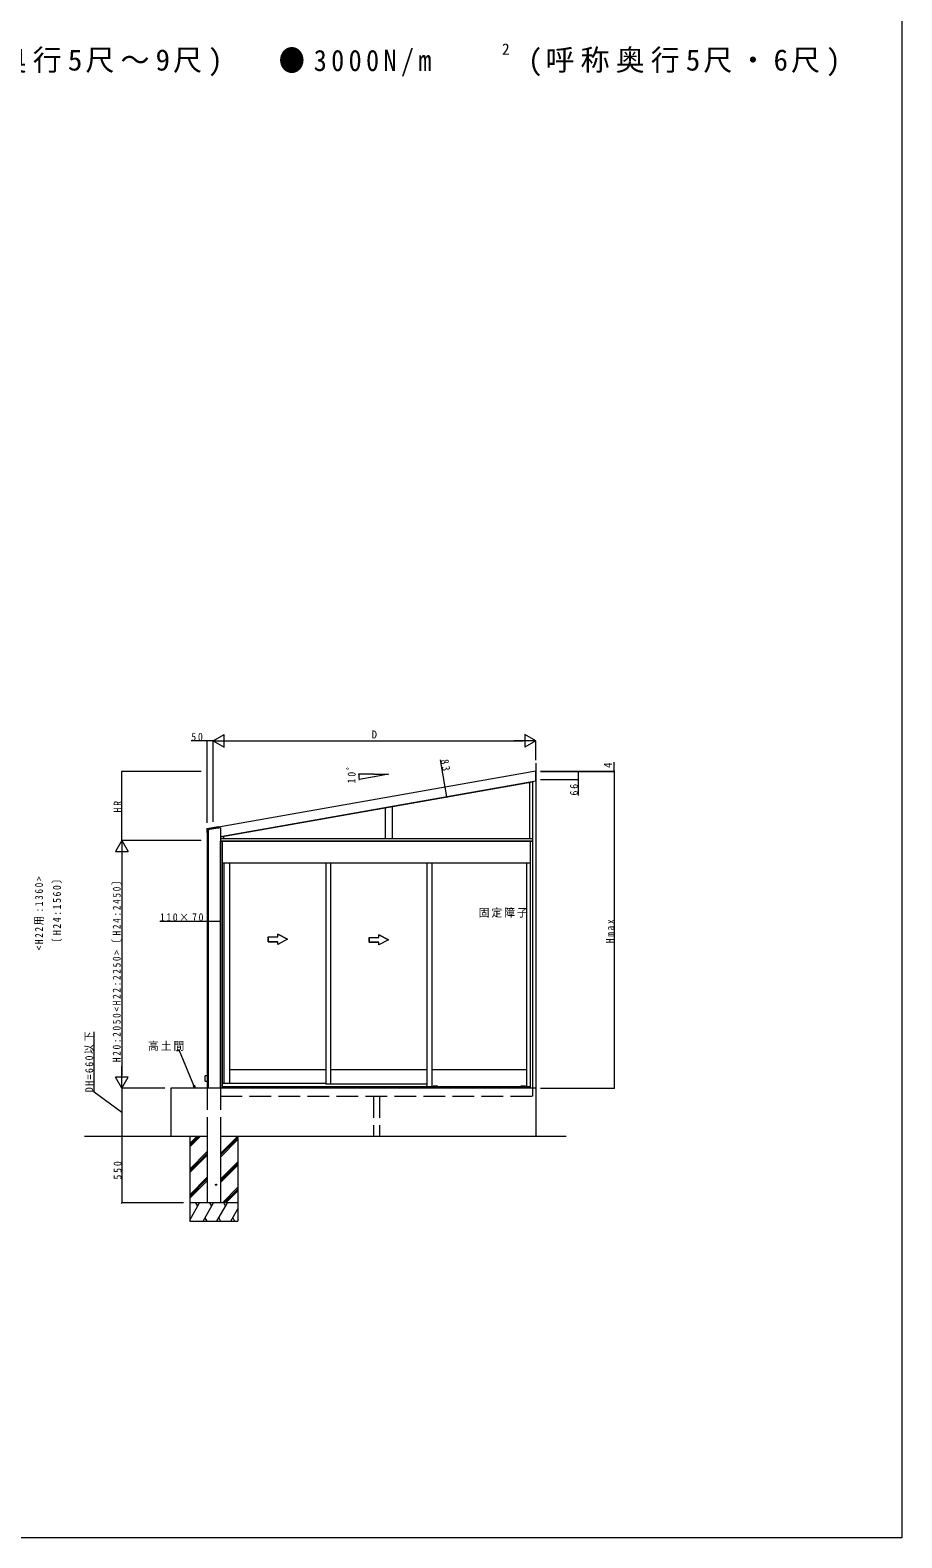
# Model space of a CAD drawing. Units: millimetres, scale not verified. Extents: x -7920 to 7920, y -12800 to 12777.
# Drawn here: x 705 to 7920, y -12800 to -317 of the extents above; entities that cross this region are included whole.
import ezdxf
from ezdxf.enums import TextEntityAlignment as Align

# ---------------------------------------------------------------- set-up
doc = ezdxf.new("R2010")
doc.units = ezdxf.units.MM
doc.header["$LTSCALE"] = 60
doc.linetypes.add('USER1', pattern=[4, 3, -1])
for name, color, linetype, lineweight in [('0-1_USER1', 7, 'Continuous', 18), ('0-2_YKK_ZWAK', 7, 'Continuous', 18), ('0-3_YKK_A1', 4, 'Continuous', 18), ('0-4_YKK_D', 6, 'Continuous', 18), ('0-5_YKK_Z1', 7, 'Continuous', 9)]:
    doc.layers.add(name, color=color, linetype=linetype, lineweight=lineweight)
doc.styles.add('ＭＳ ゴシック', font='')
doc.styles.get('ＭＳ ゴシック').set_extended_font_data('MS Gothic')

msp = doc.modelspace()

# ---------------------------------------------------------------- linework, layer by layer
at = {"layer": '0-2_YKK_ZWAK'}
for p, q in [((7920, 12160), (7920, -12800)), ((7920, -12800), (-7920, -12800))]:
    msp.add_line(p, q, dxfattribs=at)
at = {"layer": '0-3_YKK_A1'}
for p, q in [((4890.22, -6451.65), (2264.85, -6914.57)), ((3550.81, -6478.04), (3670.69, -6478.04)), ((3670.69, -6478.04), (3554.43, -6498.54)), ((4890.22, -6535.93), (4890.22, -6451.65)), ((4890.22, -6535.93), (2280.22, -6996.14)), ((4864.22, -6543.05), (2280.22, -6998.68)), ((4838.22, -6547.64), (4838.22, -7008.44)), ((4864.22, -6540.51), (4864.22, -9076.94)), ((3644.22, -6758.17), (3644.22, -7008.44)), ((3702.22, -6747.94), (3702.22, -7008.44)), ((2166.22, -6931.19), (2166.23, -6931.14)), ((2166.22, -6931.19), (2166.22, -6960.14)), ((2166.23, -6960.2), (2166.22, -6960.14)), ((2166.23, -6931.14), (2166.24, -6931.09)), ((2166.25, -6960.25), (2166.23, -6960.2)), ((2166.24, -6931.09), (2166.26, -6931.04)), ((2166.27, -6960.3), (2166.25, -6960.25)), ((2166.26, -6931.04), (2166.29, -6931)), ((2166.31, -6960.35), (2166.27, -6960.3)), ((2166.29, -6931), (2166.33, -6930.96)), ((2166.36, -6960.39), (2166.31, -6960.35)), ((2166.33, -6930.96), (2166.37, -6930.93)), ((2166.41, -6960.41), (2166.36, -6960.39)), ((2166.37, -6930.93), (2166.42, -6930.91)), ((2166.46, -6960.43), (2166.41, -6960.41)), ((2166.42, -6930.91), (2166.47, -6930.89)), ((2166.52, -6960.44), (2166.46, -6960.43)), ((2264.38, -6913.63), (2166.47, -6930.89)), ((2166.52, -6960.44), (2169.82, -6960.44)), ((2169.82, -6960.44), (2169.82, -6956.94)), ((2169.82, -6956.94), (2177.31, -6956.94)), ((2170.22, -6956.94), (2170.22, -9076.94)), ((2177.31, -6956.94), (2177.42, -6956.94)), ((2177.48, -6956.93), (2177.42, -6956.94)), ((2177.54, -6956.91), (2177.48, -6956.93)), ((2177.59, -6956.89), (2177.54, -6956.91)), ((2177.63, -6956.85), (2177.59, -6956.89)), ((2177.67, -6956.8), (2177.63, -6956.85)), ((2177.7, -6956.75), (2177.67, -6956.8)), ((2177.72, -6956.7), (2177.7, -6956.75)), ((2177.72, -6936.13), (2177.73, -6936.08)), ((2177.72, -6956.64), (2177.72, -6936.13)), ((2177.72, -6956.64), (2177.72, -6956.7)), ((2177.73, -6936.08), (2177.74, -6936.02)), ((2177.74, -6936.02), (2177.76, -6935.98)), ((2177.76, -6935.98), (2177.79, -6935.93)), ((2177.79, -6935.93), (2177.83, -6935.9)), ((2177.83, -6935.9), (2177.87, -6935.87)), ((2177.87, -6935.87), (2177.92, -6935.85)), ((2177.92, -6935.85), (2177.97, -6935.83)), ((2177.97, -6935.83), (2223.03, -6927.89)), ((2265.22, -6920.94), (2178.22, -6936.28)), ((2178.22, -6936.28), (2178.22, -9076.94)), ((2223.03, -6927.89), (2263.62, -6920.73)), ((2263.92, -6920.82), (2263.62, -6920.73)), ((2263.92, -6920.82), (2265.6, -6920.52)), ((2264.38, -6913.63), (2264.44, -6913.62)), ((2264.44, -6913.62), (2264.5, -6913.63)), ((2264.5, -6913.63), (2264.55, -6913.65)), ((2264.55, -6913.65), (2264.61, -6913.68)), ((2264.61, -6913.68), (2264.65, -6913.72)), ((2264.65, -6913.72), (2264.69, -6913.76)), ((2264.69, -6913.76), (2264.71, -6913.82)), ((2264.71, -6913.82), (2264.73, -6913.87)), ((2265.84, -6920.18), (2264.73, -6913.87)), ((2280.22, -6920.94), (2265.22, -6920.94)), ((2265.65, -6920.51), (2265.6, -6920.52)), ((2265.71, -6920.48), (2265.65, -6920.51)), ((2265.75, -6920.44), (2265.71, -6920.48)), ((2265.79, -6920.4), (2265.75, -6920.44)), ((2265.82, -6920.35), (2265.79, -6920.4)), ((2265.84, -6920.29), (2265.82, -6920.35)), ((2265.84, -6920.18), (2265.84, -6920.23)), ((2265.84, -6920.23), (2265.84, -6920.29)), ((2280.22, -6920.94), (2280.22, -9076.94)), ((2280.22, -7008.44), (4864.22, -7008.44)), ((2280.22, -7028.44), (4864.22, -7028.44)), ((2280.22, -7031.94), (4864.22, -7031.94)), ((2280.22, -9076.94), (2280.22, -7031.94)), ((2297.72, -9076.94), (2297.72, -7031.94)), ((2306.22, -6994.1), (2306.22, -7008.44)), ((4846.72, -9076.94), (4846.72, -7031.94)), ((4864.22, -7031.94), (4864.22, -9076.94)), ((2297.72, -7211.94), (4846.72, -7211.94)), ((2307.72, -7211.94), (2307.72, -9036.94)), ((2355.72, -7211.94), (2355.72, -9036.94)), ((3152.22, -7211.94), (3152.22, -9044.94)), ((3192.22, -7211.94), (3192.22, -9044.94)), ((3988.72, -7211.94), (3988.72, -9066.94)), ((4028.72, -7211.94), (4028.72, -9066.94)), ((4816.72, -9066.94), (4816.72, -7211.94)), ((2673.97, -7824.35), (2753.97, -7824.35)), ((2673.97, -7864.35), (2673.97, -7824.35)), ((2673.97, -7824.35), (2753.97, -7824.35)), ((2753.97, -7864.35), (2673.97, -7864.35)), ((2753.97, -7801.82), (2833.97, -7844.35)), ((2753.97, -7824.35), (2753.97, -7801.82)), ((2753.97, -7824.35), (2753.97, -7801.82)), ((2833.97, -7844.35), (2753.97, -7801.82)), ((2833.97, -7844.35), (2753.97, -7886.89)), ((2833.97, -7844.35), (2753.97, -7886.89)), ((2753.97, -7886.89), (2753.97, -7864.35)), ((2753.97, -7886.89), (2753.97, -7864.35)), ((3511.47, -7828.67), (3590.47, -7828.67)), ((3511.47, -7868.67), (3511.47, -7828.67)), ((3511.47, -7828.67), (3590.47, -7828.67)), ((3590.47, -7806.13), (3670.47, -7848.67)), ((3590.47, -7828.67), (3590.47, -7806.13)), ((3590.47, -7828.67), (3590.47, -7806.13)), ((3670.47, -7848.67), (3590.47, -7806.13)), ((3670.47, -7848.67), (3590.47, -7891.21)), ((3670.47, -7848.67), (3590.47, -7891.21)), ((3590.47, -7868.67), (3511.47, -7868.67)), ((3590.47, -7891.21), (3590.47, -7868.67)), ((3590.47, -7891.21), (3590.47, -7868.67)), ((2170.22, -8975.62), (2152.22, -8975.94)), ((3152.22, -8925.94), (2355.72, -8925.94)), ((3988.72, -8925.94), (3192.22, -8925.94)), ((4816.72, -8925.94), (4028.72, -8925.94)), ((2152.22, -9017.94), (2170.22, -9018.25)), ((4864.22, -9076.94), (2280.22, -9076.94)), ((3152.22, -9036.94), (2297.72, -9036.94)), ((4846.72, -9066.94), (2297.72, -9066.94)), ((3988.72, -9044.94), (3152.22, -9044.94)), ((4041.22, -9065.74), (4041.22, -9059.94)), ((4042.22, -9058.94), (4079.22, -9058.94)), ((4045.22, -9066.74), (4042.22, -9066.74)), ((4045.22, -9066.74), (4045.22, -9060.84)), ((4045.22, -9060.84), (4076.22, -9060.84)), ((4076.17, -9061.14), (4045.27, -9061.14)), ((4045.27, -9066.64), (4045.27, -9061.14)), ((4045.27, -9063.48), (4060.22, -9063.48)), ((4045.27, -9064.93), (4076.17, -9064.93)), ((4076.17, -9066.64), (4045.27, -9066.64)), ((4061.22, -9058.94), (4060.22, -9058.94)), ((4061.22, -9062.24), (4060.22, -9062.24)), ((4060.22, -9064.33), (4060.22, -9062.24)), ((4060.22, -9064.33), (4061.22, -9064.33)), ((4061.22, -9064.33), (4061.22, -9062.24)), ((4061.22, -9063.48), (4076.17, -9063.48)), ((4076.17, -9061.14), (4076.17, -9066.64)), ((4076.22, -9066.74), (4076.22, -9060.84)), ((4079.22, -9066.74), (4076.22, -9066.74)), ((4080.22, -9059.94), (4080.22, -9065.74)), ((4765.22, -9059.94), (4765.22, -9065.74)), ((4803.22, -9058.94), (4766.22, -9058.94)), ((4766.22, -9066.74), (4769.22, -9066.74)), ((4769.22, -9066.74), (4769.22, -9060.84)), ((4800.22, -9060.84), (4769.22, -9060.84)), ((4769.27, -9061.14), (4800.17, -9061.14)), ((4769.27, -9061.14), (4769.27, -9066.64)), ((4784.22, -9063.48), (4769.27, -9063.48)), ((4800.17, -9064.93), (4769.27, -9064.93)), ((4769.27, -9066.64), (4800.17, -9066.64)), ((4784.22, -9058.94), (4785.22, -9058.94)), ((4784.22, -9062.24), (4785.22, -9062.24)), ((4784.22, -9064.33), (4784.22, -9062.24)), ((4785.22, -9064.33), (4784.22, -9064.33)), ((4785.22, -9064.33), (4785.22, -9062.24)), ((4800.17, -9063.48), (4785.22, -9063.48)), ((4800.17, -9066.64), (4800.17, -9061.14)), ((4800.22, -9066.74), (4800.22, -9060.84)), ((4800.22, -9066.74), (4803.22, -9066.74)), ((4804.22, -9065.74), (4804.22, -9059.94)), ((2170.22, -9476.94), (2170.22, -10026.94)), ((2280.22, -9476.94), (2280.22, -10026.94))]:
    msp.add_line(p, q, dxfattribs=at)
at = {"layer": '0-3_YKK_A1', "linetype": 'USER1'}
for p, q in [((2170.22, -9076.94), (2170.22, -9476.94)), ((2280.22, -9076.94), (2280.22, -9476.94)), ((4864.22, -9076.94), (4864.22, -9142.94)), ((2280.22, -9142.94), (4890.22, -9142.94)), ((3547.22, -9142.94), (3547.22, -9476.94)), ((3597.22, -9142.94), (3597.22, -9476.94))]:
    msp.add_line(p, q, dxfattribs=at)
at = {"layer": '0-3_YKK_A1'}
for points in [[(2673.97, -7824.35), (2673.97, -7864.35), (2753.97, -7864.35)], [(3511.47, -7828.67), (3511.47, -7868.67), (3590.47, -7868.67)], [(2152.22, -9017.94), (2152.22, -8996.94), (2152.22, -8975.94)]]:
    msp.add_lwpolyline(points, dxfattribs=at)
at = {"layer": '0-3_YKK_A1', "linetype": 'USER1'}
msp.add_circle((2244.22, -9876.94), 4.5, dxfattribs=at)
at = {"layer": '0-3_YKK_A1'}
for centre, start, end in [((4042.22, -9059.94), 90, 180), ((4042.22, -9065.74), 180, 270), ((4079.22, -9059.94), 0, 90), ((4079.22, -9065.74), 270, 0), ((4766.22, -9059.94), 90, 180), ((4766.22, -9065.74), 180, 270), ((4803.22, -9059.94), 0, 90), ((4803.22, -9065.74), 270, 0)]:
    msp.add_arc(centre, 1, start, end, dxfattribs=at)
at = {"layer": '0-4_YKK_D'}
for p, q in [((2170.22, -6201.65), (2037.92, -6201.65)), ((2170.22, -6880.5), (2170.22, -6200.65)), ((2220.22, -6201.65), (2170.22, -6201.65)), ((2220.22, -6201.65), (2311.16, -6149.15)), ((2220.22, -6871.69), (2220.22, -6200.65)), ((2220.22, -6871.69), (2220.22, -6200.65)), ((2220.22, -6201.65), (2402.09, -6201.65)), ((2220.22, -6201.65), (2311.16, -6254.15)), ((2311.16, -6254.15), (2311.16, -6149.15)), ((2325.22, -6201.65), (4785.22, -6201.65)), ((4890.22, -6201.65), (4708.36, -6201.65)), ((4799.29, -6149.15), (4799.29, -6254.15)), ((4890.22, -6201.65), (4799.29, -6149.15)), ((4890.22, -6201.65), (4799.29, -6254.15)), ((4890.22, -6360.75), (4890.22, -6200.65)), ((4139.88, -6583.95), (4100.33, -6359.61)), ((2120.22, -6455.7), (1461.93, -6455.7)), ((1462.93, -7026.94), (1462.93, -6455.7)), ((3549.81, -6478.04), (3423.62, -6478.04)), ((4927.82, -6451.65), (5541.22, -6451.65)), ((4927.82, -6455.7), (5241.22, -6455.7)), ((4927.82, -6455.7), (5541.22, -6455.7)), ((4927.82, -6455.7), (5541.22, -6455.7)), ((5240.22, -6455.7), (5240.22, -6521.7)), ((5540.22, -6451.65), (5540.22, -6376.95)), ((5540.22, -6455.7), (5540.22, -6451.65)), ((5540.22, -6455.7), (5540.22, -9076.94)), ((3553.44, -6498.71), (3427.38, -6520.94)), ((4154.3, -6665.69), (4139.88, -6583.95)), ((4927.82, -6521.7), (5241.22, -6521.7)), ((5240.22, -6521.7), (5240.22, -6654)), ((1463.93, -7026.94), (1411.43, -7117.87)), ((2120.22, -7026.94), (1461.93, -7026.94)), ((1820.22, -7026.94), (1462.93, -7026.94)), ((1463.93, -7026.94), (1463.93, -7208.8)), ((1463.93, -7026.94), (1516.43, -7117.87)), ((1411.43, -7117.87), (1516.43, -7117.87)), ((1463.93, -7131.94), (1463.93, -8971.94)), ((2170.22, -7696.43), (1777.92, -7696.43)), ((2280.22, -7696.43), (2170.22, -7696.43)), ((1235.14, -9110.32), (1235.14, -8609.52)), ((1941.61, -8768.47), (1915.51, -8768.47)), ((2059.95, -9053.39), (1941.61, -8768.47)), ((1516.43, -8986), (1411.43, -8986)), ((1463.93, -9076.94), (1411.43, -8986)), ((1463.93, -9076.94), (1463.93, -8895.07)), ((1463.93, -9076.94), (1516.43, -8986)), ((1463.93, -9276.94), (1235.14, -9110.32)), ((1820.22, -9076.94), (1462.93, -9076.94)), ((1463.93, -9076.94), (1463.93, -9476.94)), ((2069.74, -9076.94), (2053.64, -9056.01)), ((2069.74, -9076.94), (2059.95, -9053.39)), ((2066.26, -9050.77), (2069.74, -9076.94)), ((4927.82, -9076.94), (5541.22, -9076.94)), ((1462.93, -9476.94), (1462.93, -10026.94)), ((1975.22, -10026.94), (1461.93, -10026.94))]:
    msp.add_line(p, q, dxfattribs=at)
for centre, radius, start, end in [((2170.22, -6201.65), 1.59, 0, 180), ((2170.22, -6201.65), 1.59, 180, 0), ((1462.93, -6455.7), 1.59, 90, 270), ((1462.93, -6455.7), 1.59, 270, 90), ((3424.62, -6478.04), 1.59, 90, 270), ((3424.62, -6478.04), 1.59, 270, 90), ((3670.69, -6478.04), 246.06, 180, 190), ((5240.22, -6455.7), 1.59, 90, 270), ((5240.22, -6455.7), 1.59, 270, 90), ((5540.22, -6451.65), 1.59, 90, 270), ((5540.22, -6455.7), 1.59, 90, 270), ((5540.22, -6455.7), 1.59, 90, 270), ((5540.22, -6451.65), 1.59, 270, 90), ((5540.22, -6455.7), 1.59, 270, 90), ((5540.22, -6455.7), 1.59, 270, 90), ((3428.36, -6520.77), 1.59, 100, 280), ((3428.36, -6520.77), 1.59, 280, 100), ((4139.88, -6583.95), 1.59, 100, 280), ((4139.88, -6583.95), 1.59, 280, 100), ((5240.22, -6521.7), 1.59, 90, 270), ((5240.22, -6521.7), 1.59, 270, 90), ((4154.3, -6665.69), 1.59, 100, 280), ((4154.3, -6665.69), 1.59, 280, 100), ((2170.22, -7696.43), 1.59, 0, 180), ((2170.22, -7696.43), 1.59, 180, 0), ((2280.22, -7696.43), 1.59, 0, 180), ((2280.22, -7696.43), 1.59, 180, 0), ((5540.22, -9076.94), 1.59, 90, 270), ((5540.22, -9076.94), 1.59, 270, 90), ((1463.93, -9476.94), 1.59, 90, 270), ((1463.93, -9476.94), 1.59, 270, 90), ((1462.93, -10026.94), 1.59, 90, 270), ((1462.93, -10026.94), 1.59, 270, 90)]:
    msp.add_arc(centre, radius, start, end, dxfattribs=at)
at = {"layer": '0-5_YKK_Z1'}
for p, q in [((4890.22, -6384.98), (4890.22, -9476.94)), ((1870.22, -9076.94), (1870.22, -9476.94)), ((4890.22, -9076.94), (1870.22, -9076.94)), ((2170.22, -9476.94), (1153.41, -9476.94)), ((2025.22, -9476.94), (2025.22, -10176.94)), ((2025.22, -9563.48), (2111.77, -9476.94)), ((2025.22, -9549.34), (2097.63, -9476.94)), ((2025.22, -9535.2), (2083.49, -9476.94)), ((2280.22, -9618.56), (2421.85, -9476.94)), ((5140.22, -9476.94), (2280.22, -9476.94)), ((2425.22, -9476.94), (2425.22, -10176.94)), ((2025.22, -9747.33), (2170.22, -9602.33)), ((2280.22, -9632.71), (2425.22, -9487.71)), ((2280.22, -9646.85), (2425.22, -9501.85)), ((2025.22, -9761.47), (2170.22, -9616.47)), ((2025.22, -9775.61), (2170.22, -9630.61)), ((2280.22, -9830.69), (2425.22, -9685.7)), ((2280.22, -9844.84), (2425.22, -9699.84)), ((2280.22, -9858.98), (2425.22, -9713.98)), ((2025.22, -9959.46), (2170.22, -9814.46)), ((2025.22, -9973.6), (2170.22, -9828.6)), ((2025.22, -9987.75), (2170.22, -9842.75)), ((2296.11, -10026.94), (2425.22, -9897.83)), ((2310.25, -10026.94), (2425.22, -9911.97)), ((2324.39, -10026.94), (2425.22, -9926.11)), ((2025.22, -10169.03), (2107.26, -10026.94)), ((2425.22, -10026.94), (2025.22, -10026.94)), ((2092.26, -10052.92), (2077.26, -10026.94)), ((2136.13, -10176.94), (2222.73, -10026.94)), ((2169.88, -10026.94), (2170.22, -10026.59)), ((2207.73, -10052.92), (2192.73, -10026.94)), ((2250.7, -10176.94), (2337.3, -10026.94)), ((2322.3, -10052.92), (2307.3, -10026.94)), ((2366.17, -10176.94), (2425.22, -10074.65)), ((2025.22, -10176.94), (2425.22, -10176.94)), ((2151.13, -10150.96), (2166.13, -10176.94)), ((2265.7, -10150.96), (2280.7, -10176.94)), ((2381.17, -10150.96), (2396.17, -10176.94))]:
    msp.add_line(p, q, dxfattribs=at)

# ---------------------------------------------------------------- texts
at = {"layer": '0-1_USER1', "style": 'ＭＳ ゴシック'}
msp.add_text('2', height=93.84, dxfattribs=at).set_placement((4609.92, -548.81), align=Align.BOTTOM_LEFT)
at = {"layer": '0-1_USER1', "char_height": 176, "attachment_point": 7, "style": 'ＭＳ ゴシック'}
for s, insert in [('\\T1.21;(呼称奥行5尺～9尺)', (-289.72, -698.16)), ('\\T1.34;\\W0.9;●3000N/m', (2762.6, -698.16)), ('\\T1.21;(呼称奥行5尺・6尺)', (4825.3, -698.16))]:
    msp.add_mtext(s, dxfattribs=dict(at, insert=insert))
at = {"layer": '0-3_YKK_A1', "color": 7, "insert": (4417.47, -7664.91), "char_height": 65.98, "attachment_point": 7, "style": 'ＭＳ ゴシック'}
msp.add_mtext('\\T1.17;固定障子', dxfattribs=at)
at = {"layer": '0-4_YKK_D', "color": 7, "style": 'ＭＳ ゴシック'}
msp.add_text('D', height=65.98, dxfattribs=at).set_placement((3531.22, -6201.05), align=Align.BOTTOM_LEFT)
msp.add_text('4', height=65.98, rotation=90, dxfattribs=at).set_placement((5539.62, -6425.55), align=Align.BOTTOM_LEFT)
at = {"layer": '0-4_YKK_D', "color": 7, "char_height": 65.98, "attachment_point": 7, "style": 'ＭＳ ゴシック'}
for s, insert in [('\\T1.37;\\W0.9;50', (2038.52, -6201.05)), ('\\T1.32;\\W0.9;110×70', (1778.92, -7695.43)), ('\\T1.17;高土間', (1680.31, -8767.87))]:
    msp.add_mtext(s, dxfattribs=dict(at, insert=insert))
for s, insert, rotation in [('\\T1.37;\\W0.9;83', (4101.49, -6360.43), 280), ('\\T1.38;\\W0.9;10ﾟ', (3398.04, -6554.17), 88.848), ('\\T1.37;\\W0.9;66', (5239.62, -6653.4), 90), ('\\T1.37;\\W0.9;HR', (1462.13, -6794.12), 90), ('\\T1.36;\\W0.85;<H22用:1360>', (818.41, -7935.74), 90), ('\\T1.32;\\W0.9;〔H24:1560〕', (968.41, -7916.54), 90), ('\\T1.37;\\W0.85;H20:2050<H22:2250>〔H24:2450〕', (1462.93, -8860.74), 90), ('\\T1.39;\\W0.85;Hmax', (5539.42, -7876.72), 90), ('\\T1.3;\\W0.9;DH=660以下', (1234.34, -9109.52), 90), ('\\T1.38;\\W0.9;550', (1462.13, -9833.54), 90)]:
    msp.add_mtext(s, dxfattribs=dict(at, insert=insert, rotation=rotation))

doc.saveas('drawing.dxf')
